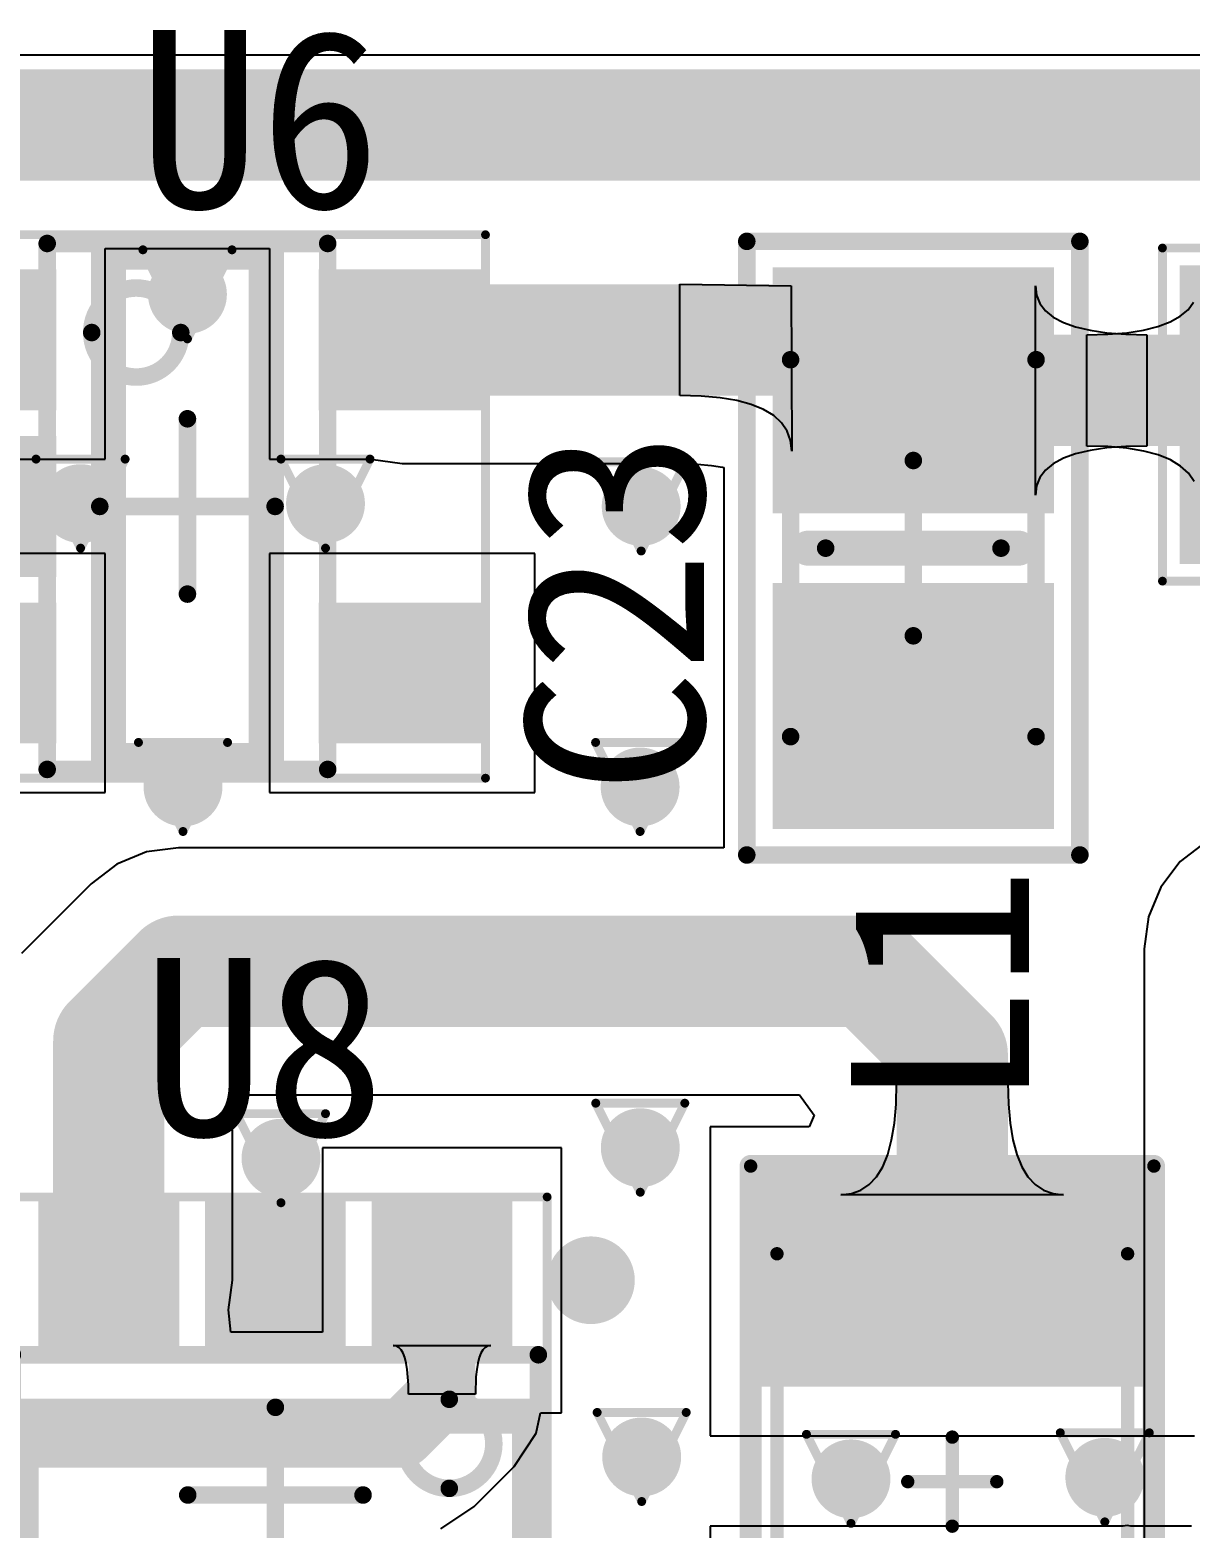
# Model space of a CAD drawing. Extents: x 75 to 173, y 40 to 188.
# Drawn here: x 113.57 to 120.19, y 168.62 to 177.16 of the extents above; entities that cross this region are included whole.
import ezdxf

# ---------------------------------------------------------------- set-up
doc = ezdxf.new("R2010")
doc.units = 0
doc.header["$MEASUREMENT"] = 0
doc.layers.get('0').update_dxf_attribs({"linetype": 'CONTINUOUS'})
for name, color, linetype in [('BottomLayer', 5, 'CONTINUOUS'), ('DRILLDRAWING', 1, 'CONTINUOUS'), ('MECHANICAL13', 56, 'CONTINUOUS'), ('MECHANICAL15', 56, 'CONTINUOUS'), ('MULTILAYER', 9, 'CONTINUOUS'), ('TopLayer', 1, 'CONTINUOUS'), ('TOPOVERLAY', 2, 'CONTINUOUS'), ('TOPPASTE', 8, 'CONTINUOUS'), ('TOPSOLDER', 216, 'CONTINUOUS'), ('ViaHoleLayer', 16, 'CONTINUOUS')]:
    doc.layers.add(name, color=color, linetype=linetype)

# ---------------------------------------------------------------- blocks, each defined once
blk = doc.blocks.new('SOT_23_5PIN_8')
at = {"layer": 'MECHANICAL13', "const_width": 0.1}
for points in [[(-0.79992, -1.500104), (-0.79992, 1.499918)], [(0.800082, 1.499918), (-0.79992, 1.499918)], [(0.800082, -1.500104), (0.800082, 1.499918)], [(0.800082, -1.500104), (-0.79992, -1.500104)]]:
    blk.add_lwpolyline(points, dxfattribs=at)
at = {"layer": 'MECHANICAL13'}
for points, const_width in [([(-0.824918, 1.499918, 1), (-0.774921, 1.499918, 1)], 0.05), ([(-0.824918, 1.499918, 1), (-0.774921, 1.499918, 1)], 0.05), ([(0.775084, 1.499918, 1), (0.825081, 1.499918, 1)], 0.05), ([(0.775084, 1.499918, 1), (0.825081, 1.499918, 1)], 0.05), ([(-0.03792, 0.991918, 1), (-0.54592, 0.991918, 1)], 0.1), ([(-0.570918, 0.991918, 1), (-0.520921, 0.991918, 1)], 0.05), ([(-0.062918, 0.991918, 1), (-0.012921, 0.991918, 1)], 0.05), ([(-0.824918, -1.500104, 1), (-0.774921, -1.500104, 1)], 0.05), ([(-0.824918, -1.500104, 1), (-0.774921, -1.500104, 1)], 0.05), ([(0.775084, -1.500104, 1), (0.825081, -1.500104, 1)], 0.05), ([(0.775084, -1.500104, 1), (0.825081, -1.500104, 1)], 0.05)]:
    blk.add_lwpolyline(points, format="xyb", close=True, dxfattribs=dict(at, const_width=const_width))
at = {"layer": 'MECHANICAL15'}
for points, const_width in [([(1.700002, 1.549999), (-1.699999, 1.549999)], 0.05), ([(-1.699999, -1.549999), (-1.699999, 1.549999)], 0.05), ([(1.700002, -1.549999), (1.700002, 1.549999)], 0.05), ([(0, -0.499999), (0, 0.500002)], 0.1), ([(0.500002, 0), (-0.499999, 0)], 0.1), ([(1.700002, -1.549999), (-1.699999, -1.549999)], 0.05)]:
    blk.add_lwpolyline(points, dxfattribs=dict(at, const_width=const_width))
for points, const_width in [([(-1.712498, 1.549999, 1), (-1.6875, 1.549999, 1)], 0.024999), ([(-1.712498, 1.549999, 1), (-1.6875, 1.549999, 1)], 0.024999), ([(1.687502, 1.549999, 1), (1.712501, 1.549999, 1)], 0.024999), ([(1.687502, 1.549999, 1), (1.712501, 1.549999, 1)], 0.024999), ([(-0.024999, 0.500002, 1), (0.024999, 0.500002, 1)], 0.05), ([(-0.524998, 0, 1), (-0.475, 0, 1)], 0.05), ([(0.475003, 0, 1), (0.525, 0, 1)], 0.05), ([(-0.024999, -0.499999, 1), (0.024999, -0.499999, 1)], 0.05), ([(-1.712498, -1.549999, 1), (-1.6875, -1.549999, 1)], 0.024999), ([(-1.712498, -1.549999, 1), (-1.6875, -1.549999, 1)], 0.024999), ([(1.687502, -1.549999, 1), (1.712501, -1.549999, 1)], 0.024999), ([(1.687502, -1.549999, 1), (1.712501, -1.549999, 1)], 0.024999)]:
    blk.add_lwpolyline(points, format="xyb", close=True, dxfattribs=dict(at, const_width=const_width))
at = {"layer": 'TOPOVERLAY'}
for points, const_width in [([(-1.099998, 1.800001, 1), (-1.35, 1.800001, 1)], 0.249999), ([(-1.412499, 1.800001, 1), (-1.287501, 1.800001, 1)], 0.124998), ([(-1.162497, 1.800001, 1), (-1.037499, 1.800001, 1)], 0.124998), ([(-0.499999, 1.45, 1), (-0.399999, 1.45, 1)], 0.1), ([(-0.499999, 1.45, 1), (-0.399999, 1.45, 1)], 0.1), ([(0.400002, 1.45, 1), (0.500002, 1.45, 1)], 0.1), ([(0.400002, 1.45, 1), (0.500002, 1.45, 1)], 0.1), ([(-0.499999, -1.45, 1), (-0.399999, -1.45, 1)], 0.1), ([(-0.499999, -1.45, 1), (-0.399999, -1.45, 1)], 0.1), ([(0.400002, -1.45, 1), (0.500002, -1.45, 1)], 0.1), ([(0.400002, -1.45, 1), (0.500002, -1.45, 1)], 0.1)]:
    blk.add_lwpolyline(points, format="xyb", close=True, dxfattribs=dict(at, const_width=const_width))
at = {"layer": 'TOPOVERLAY', "const_width": 0.2}
for points in [[(-0.449999, -1.45), (-0.449999, 1.45)], [(0.450002, 1.45), (-0.449999, 1.45)], [(0.450002, -1.45), (0.450002, 1.45)], [(0.450002, -1.45), (-0.449999, -1.45)]]:
    blk.add_lwpolyline(points, dxfattribs=at)
at = {"layer": 'TOPPASTE'}
for points in [[(-0.849998, 0.650001), (-0.849998, 1.25), (-1.599999, 0.650001), (-1.599999, 1.25)], [(1.600002, 0.650001), (1.600002, 1.25), (0.850001, 0.650001), (0.850001, 1.25)], [(-0.849998, -0.299999), (-0.849998, 0.299999), (-1.599999, -0.299999), (-1.599999, 0.299999)], [(-0.849998, -1.249997), (-0.849998, -0.649999), (-1.599999, -1.249997), (-1.599999, -0.649999)], [(1.600002, -1.249997), (1.600002, -0.649999), (0.850001, -1.249997), (0.850001, -0.649999)]]:
    blk.add_solid(points, dxfattribs=at)
at = {"layer": 'TOPSOLDER'}
for points in [[(-0.748398, 0.548401), (-0.748398, 1.3516), (-1.701599, 0.548401), (-1.701599, 1.3516)], [(1.701602, 0.548401), (1.701602, 1.3516), (0.748401, 0.548401), (0.748401, 1.3516)], [(-0.748398, -0.401599), (-0.748398, 0.401599), (-1.701599, -0.401599), (-1.701599, 0.401599)], [(-0.748398, -1.351598), (-0.748398, -0.548399), (-1.701599, -1.351598), (-1.701599, -0.548399)], [(1.701602, -1.351598), (1.701602, -0.548399), (0.748401, -1.351598), (0.748401, -0.548399)]]:
    blk.add_solid(points, dxfattribs=at)
blk = doc.blocks.new('LQM2HP_13')
at = {"layer": 'MECHANICAL13', "const_width": 0.0762}
for points in [[(1.300155, 1.000069), (-1.29983, 1.000069)], [(-1.29983, -0.999907), (-1.29983, 1.000069)], [(1.300155, -0.999907), (1.300155, 1.000069)], [(1.300155, -0.999907), (-1.29983, -0.999907)]]:
    blk.add_lwpolyline(points, dxfattribs=at)
at = {"layer": 'MECHANICAL13', "const_width": 0.0381}
for points in [[(-1.31888, 1.000069, 1), (-1.28078, 1.000069, 1)], [(-1.31888, 1.000069, 1), (-1.28078, 1.000069, 1)], [(1.281105, 1.000069, 1), (1.319205, 1.000069, 1)], [(1.281105, 1.000069, 1), (1.319205, 1.000069, 1)], [(-1.31888, -0.999907, 1), (-1.28078, -0.999907, 1)], [(-1.31888, -0.999907, 1), (-1.28078, -0.999907, 1)], [(1.281105, -0.999907, 1), (1.319205, -0.999907, 1)], [(1.281105, -0.999907, 1), (1.319205, -0.999907, 1)]]:
    blk.add_lwpolyline(points, format="xyb", close=True, dxfattribs=at)
at = {"layer": 'MECHANICAL15', "const_width": 0.0762}
for points in [[(1.799999, 1.15), (-1.799999, 1.15)], [(-1.799999, -1.15), (-1.799999, 1.15)], [(1.799999, -1.15), (1.799999, 1.15)], [(0, -0.254), (0, 0.254)], [(0.254, 0), (-0.254, 0)], [(1.799999, -1.15), (-1.799999, -1.15)]]:
    blk.add_lwpolyline(points, dxfattribs=at)
at = {"layer": 'MECHANICAL15', "const_width": 0.0381}
for points in [[(-1.819049, 1.15, 1), (-1.780949, 1.15, 1)], [(-1.819049, 1.15, 1), (-1.780949, 1.15, 1)], [(1.780949, 1.15, 1), (1.819049, 1.15, 1)], [(1.780949, 1.15, 1), (1.819049, 1.15, 1)], [(-0.01905, 0.254, 1), (0.01905, 0.254, 1)], [(-0.27305, 0, 1), (-0.23495, 0, 1)], [(0.23495, 0, 1), (0.27305, 0, 1)], [(-0.01905, -0.254, 1), (0.01905, -0.254, 1)], [(-1.819049, -1.15, 1), (-1.780949, -1.15, 1)], [(-1.819049, -1.15, 1), (-1.780949, -1.15, 1)], [(1.780949, -1.15, 1), (1.819049, -1.15, 1)], [(1.780949, -1.15, 1), (1.819049, -1.15, 1)]]:
    blk.add_lwpolyline(points, format="xyb", close=True, dxfattribs=at)
at = {"layer": 'TOPOVERLAY', "const_width": 0.127}
for points in [[(-1.799999, -1.15), (-1.799999, 1.15)], [(1.799999, 1.15), (-1.799999, 1.15)], [(1.799999, -1.15), (1.799999, 1.15)], [(1.799999, -1.15), (-1.799999, -1.15)]]:
    blk.add_lwpolyline(points, dxfattribs=at)
at = {"layer": 'TOPOVERLAY', "const_width": 0.0635}
for points in [[(-1.831749, 1.15, 1), (-1.768249, 1.15, 1)], [(-1.831749, 1.15, 1), (-1.768249, 1.15, 1)], [(1.768249, 1.15, 1), (1.831749, 1.15, 1)], [(1.768249, 1.15, 1), (1.831749, 1.15, 1)], [(-1.831749, -1.15, 1), (-1.768249, -1.15, 1)], [(-1.831749, -1.15, 1), (-1.768249, -1.15, 1)], [(1.768249, -1.15, 1), (1.831749, -1.15, 1)], [(1.768249, -1.15, 1), (1.831749, -1.15, 1)]]:
    blk.add_lwpolyline(points, format="xyb", close=True, dxfattribs=at)
at = {"layer": 'TOPPASTE'}
for points in [[(-0.643001, 1.000001), (-1.642999, 1.000001), (-0.643001, -1.000001), (-1.642999, -1.000001)], [(1.651, 1.000001), (0.635, 1.000001), (1.651, -1.000001), (0.635, -1.000001)]]:
    blk.add_solid(points, dxfattribs=at)
at = {"layer": 'TOPSOLDER'}
for points in [[(-0.541401, 1.101601), (-1.744599, 1.101601), (-0.541401, -1.101601), (-1.744599, -1.101601)], [(1.7526, 1.101601), (0.5334, 1.101601), (1.7526, -1.101601), (0.5334, -1.101601)]]:
    blk.add_solid(points, dxfattribs=at)
blk = doc.blocks.new('SOT_23_5PIN_41')
at = {"layer": 'MECHANICAL13', "const_width": 0.1}
for points in [[(-0.79992, 1.499918), (0.800082, 1.499918)], [(-0.79992, -1.500104), (-0.79992, 1.499918)], [(0.800082, -1.500104), (0.800082, 1.499918)], [(-0.79992, -1.500104), (0.800082, -1.500104)]]:
    blk.add_lwpolyline(points, dxfattribs=at)
at = {"layer": 'MECHANICAL13'}
for points, const_width in [([(-0.824918, 1.499918, 1), (-0.774921, 1.499918, 1)], 0.05), ([(-0.824918, 1.499918, 1), (-0.774921, 1.499918, 1)], 0.05), ([(0.775084, 1.499918, 1), (0.825081, 1.499918, 1)], 0.05), ([(0.775084, 1.499918, 1), (0.825081, 1.499918, 1)], 0.05), ([(-0.03792, 0.991918, 1), (-0.54592, 0.991918, 1)], 0.1), ([(-0.570918, 0.991918, 1), (-0.520921, 0.991918, 1)], 0.05), ([(-0.062918, 0.991918, 1), (-0.012921, 0.991918, 1)], 0.05), ([(-0.824918, -1.500104, 1), (-0.774921, -1.500104, 1)], 0.05), ([(-0.824918, -1.500104, 1), (-0.774921, -1.500104, 1)], 0.05), ([(0.775084, -1.500104, 1), (0.825081, -1.500104, 1)], 0.05), ([(0.775084, -1.500104, 1), (0.825081, -1.500104, 1)], 0.05)]:
    blk.add_lwpolyline(points, format="xyb", close=True, dxfattribs=dict(at, const_width=const_width))
at = {"layer": 'MECHANICAL15'}
for points, const_width in [([(-1.699999, -1.549999), (-1.699999, 1.549999)], 0.05), ([(-1.699999, 1.549999), (1.700002, 1.549999)], 0.05), ([(1.700002, -1.549999), (1.700002, 1.549999)], 0.05), ([(0, -0.499999), (0, 0.500002)], 0.1), ([(-0.499999, 0), (0.500002, 0)], 0.1), ([(-1.699999, -1.549999), (1.700002, -1.549999)], 0.05)]:
    blk.add_lwpolyline(points, dxfattribs=dict(at, const_width=const_width))
for points, const_width in [([(-1.712498, 1.549999, 1), (-1.6875, 1.549999, 1)], 0.024999), ([(-1.712498, 1.549999, 1), (-1.6875, 1.549999, 1)], 0.024999), ([(1.687502, 1.549999, 1), (1.712501, 1.549999, 1)], 0.024999), ([(1.687502, 1.549999, 1), (1.712501, 1.549999, 1)], 0.024999), ([(-0.024999, 0.500002, 1), (0.024999, 0.500002, 1)], 0.05), ([(-0.524998, 0, 1), (-0.475, 0, 1)], 0.05), ([(0.475003, 0, 1), (0.525, 0, 1)], 0.05), ([(-0.024999, -0.499999, 1), (0.024999, -0.499999, 1)], 0.05), ([(-1.712498, -1.549999, 1), (-1.6875, -1.549999, 1)], 0.024999), ([(-1.712498, -1.549999, 1), (-1.6875, -1.549999, 1)], 0.024999), ([(1.687502, -1.549999, 1), (1.712501, -1.549999, 1)], 0.024999), ([(1.687502, -1.549999, 1), (1.712501, -1.549999, 1)], 0.024999)]:
    blk.add_lwpolyline(points, format="xyb", close=True, dxfattribs=dict(at, const_width=const_width))
at = {"layer": 'TOPOVERLAY'}
for points, const_width in [([(-1.099998, 1.800001, 1), (-1.35, 1.800001, 1)], 0.249999), ([(-1.412499, 1.800001, 1), (-1.287501, 1.800001, 1)], 0.124998), ([(-1.162497, 1.800001, 1), (-1.037499, 1.800001, 1)], 0.124998), ([(-0.499999, 1.45, 1), (-0.399999, 1.45, 1)], 0.1), ([(-0.499999, 1.45, 1), (-0.399999, 1.45, 1)], 0.1), ([(0.400002, 1.45, 1), (0.500002, 1.45, 1)], 0.1), ([(0.400002, 1.45, 1), (0.500002, 1.45, 1)], 0.1), ([(-0.499999, -1.45, 1), (-0.399999, -1.45, 1)], 0.1), ([(-0.499999, -1.45, 1), (-0.399999, -1.45, 1)], 0.1), ([(0.400002, -1.45, 1), (0.500002, -1.45, 1)], 0.1), ([(0.400002, -1.45, 1), (0.500002, -1.45, 1)], 0.1)]:
    blk.add_lwpolyline(points, format="xyb", close=True, dxfattribs=dict(at, const_width=const_width))
at = {"layer": 'TOPOVERLAY', "const_width": 0.2}
for points in [[(-0.449999, 1.45), (0.450002, 1.45)], [(-0.449999, -1.45), (-0.449999, 1.45)], [(0.450002, -1.45), (0.450002, 1.45)], [(-0.449999, -1.45), (0.450002, -1.45)]]:
    blk.add_lwpolyline(points, dxfattribs=at)
at = {"layer": 'TOPPASTE'}
for points in [[(-0.849998, 0.650001), (-0.849998, 1.25), (-1.599999, 0.650001), (-1.599999, 1.25)], [(1.600002, 0.650001), (1.600002, 1.25), (0.850001, 0.650001), (0.850001, 1.25)], [(-0.849998, -0.299999), (-0.849998, 0.299999), (-1.599999, -0.299999), (-1.599999, 0.299999)], [(-0.849998, -1.249997), (-0.849998, -0.649999), (-1.599999, -1.249997), (-1.599999, -0.649999)], [(1.600002, -1.249997), (1.600002, -0.649999), (0.850001, -1.249997), (0.850001, -0.649999)]]:
    blk.add_solid(points, dxfattribs=at)
at = {"layer": 'TOPSOLDER'}
for points in [[(-0.748398, 0.548401), (-0.748398, 1.3516), (-1.701599, 0.548401), (-1.701599, 1.3516)], [(1.701602, 0.548401), (1.701602, 1.3516), (0.748401, 0.548401), (0.748401, 1.3516)], [(-0.748398, -0.401599), (-0.748398, 0.401599), (-1.701599, -0.401599), (-1.701599, 0.401599)], [(-0.748398, -1.351598), (-0.748398, -0.548399), (-1.701599, -1.351598), (-1.701599, -0.548399)], [(1.701602, -1.351598), (1.701602, -0.548399), (0.748401, -1.351598), (0.748401, -0.548399)]]:
    blk.add_solid(points, dxfattribs=at)
blk = doc.blocks.new('FB_85')
at = {"layer": 'MECHANICAL13', "const_width": 0.0254}
for points in [[(-0.999785, -0.749889), (-0.999785, 0.750133)], [(-0.999785, 0.750133), (1.000191, 0.750133)], [(1.000191, -0.749889), (1.000191, 0.750133)], [(-0.999785, -0.749889), (1.000191, -0.749889)]]:
    blk.add_lwpolyline(points, dxfattribs=at)
at = {"layer": 'MECHANICAL13', "const_width": 0.0127}
for points in [[(-1.006135, 0.750133, 1), (-0.993435, 0.750133, 1)], [(-1.006135, 0.750133, 1), (-0.993435, 0.750133, 1)], [(0.993841, 0.750133, 1), (1.006541, 0.750133, 1)], [(0.993841, 0.750133, 1), (1.006541, 0.750133, 1)], [(-1.006135, -0.749889, 1), (-0.993435, -0.749889, 1)], [(-1.006135, -0.749889, 1), (-0.993435, -0.749889, 1)], [(0.993841, -0.749889, 1), (1.006541, -0.749889, 1)], [(0.993841, -0.749889, 1), (1.006541, -0.749889, 1)]]:
    blk.add_lwpolyline(points, format="xyb", close=True, dxfattribs=at)
at = {"layer": 'MECHANICAL15'}
for points, const_width in [([(-1.5, -0.950001), (-1.5, 0.950001)], 0.05), ([(-1.5, 0.950001), (1.5, 0.950001)], 0.05), ([(1.5, -0.950001), (1.5, 0.950001)], 0.05), ([(0, -0.450002), (0, 0.449999)], 0.1), ([(-0.450002, 0), (0.449999, 0)], 0.1), ([(-1.5, -0.950001), (1.5, -0.950001)], 0.05)]:
    blk.add_lwpolyline(points, dxfattribs=dict(at, const_width=const_width))
for points, const_width in [([(-1.512499, 0.950001, 1), (-1.4875, 0.950001, 1)], 0.024999), ([(-1.512499, 0.950001, 1), (-1.4875, 0.950001, 1)], 0.024999), ([(1.4875, 0.950001, 1), (1.512499, 0.950001, 1)], 0.024999), ([(1.4875, 0.950001, 1), (1.512499, 0.950001, 1)], 0.024999), ([(-0.024999, 0.449999, 1), (0.024999, 0.449999, 1)], 0.05), ([(-0.475, 0, 1), (-0.425003, 0, 1)], 0.05), ([(0.425, 0, 1), (0.474998, 0, 1)], 0.05), ([(-0.024999, -0.450002, 1), (0.024999, -0.450002, 1)], 0.05), ([(-1.512499, -0.950001, 1), (-1.4875, -0.950001, 1)], 0.024999), ([(-1.512499, -0.950001, 1), (-1.4875, -0.950001, 1)], 0.024999), ([(1.4875, -0.950001, 1), (1.512499, -0.950001, 1)], 0.024999), ([(1.4875, -0.950001, 1), (1.512499, -0.950001, 1)], 0.024999)]:
    blk.add_lwpolyline(points, format="xyb", close=True, dxfattribs=dict(at, const_width=const_width))
at = {"layer": 'TOPOVERLAY', "const_width": 0.127}
blk.add_lwpolyline([(0, -0.635), (0, 0.635)], dxfattribs=at)
at = {"layer": 'TOPOVERLAY', "const_width": 0.0635}
for points in [[(-0.03175, 0.635, 1), (0.03175, 0.635, 1)], [(-0.03175, -0.635, 1), (0.03175, -0.635, 1)]]:
    blk.add_lwpolyline(points, format="xyb", close=True, dxfattribs=at)
at = {"layer": 'TOPPASTE'}
for points in [[(-0.500002, -0.749999), (-0.500002, 0.749999), (-1.3, -0.749999), (-1.3, 0.749999)], [(1.3, -0.749999), (1.3, 0.749999), (0.500002, -0.749999), (0.500002, 0.749999)]]:
    blk.add_solid(points, dxfattribs=at)
at = {"layer": 'TOPSOLDER'}
for points in [[(-0.398402, -0.851598), (-0.398402, 0.851598), (-1.4016, -0.851598), (-1.4016, 0.851598)], [(1.4016, -0.851598), (1.4016, 0.851598), (0.398402, -0.851598), (0.398402, 0.851598)]]:
    blk.add_solid(points, dxfattribs=at)
blk = doc.blocks.new('C0805_110')
at = {"layer": 'MECHANICAL13', "const_width": 0.1}
for points in [[(1.075002, 0.700004), (-1.074999, 0.700004)], [(-1.074999, -0.699996), (-1.074999, 0.700004)], [(1.075002, -0.699996), (1.075002, 0.700004)], [(1.075002, -0.699996), (-1.074999, -0.699996)]]:
    blk.add_lwpolyline(points, dxfattribs=at)
at = {"layer": 'MECHANICAL13', "const_width": 0.05}
for points in [[(-1.099998, 0.700004, 1), (-1.05, 0.700004, 1)], [(-1.099998, 0.700004, 1), (-1.05, 0.700004, 1)], [(1.050003, 0.700004, 1), (1.1, 0.700004, 1)], [(1.050003, 0.700004, 1), (1.1, 0.700004, 1)], [(-1.099998, -0.699996, 1), (-1.05, -0.699996, 1)], [(-1.099998, -0.699996, 1), (-1.05, -0.699996, 1)], [(1.050003, -0.699996, 1), (1.1, -0.699996, 1)], [(1.050003, -0.699996, 1), (1.1, -0.699996, 1)]]:
    blk.add_lwpolyline(points, format="xyb", close=True, dxfattribs=at)
at = {"layer": 'MECHANICAL15', "const_width": 0.1}
for points in [[(1.750002, 0.950003), (-1.749999, 0.950003)], [(-1.749999, -0.949996), (-1.749999, 0.950003)], [(1.750002, -0.949996), (1.750002, 0.950003)], [(0.000003, -0.499996), (0.000003, 0.500004)], [(0.500002, 0.000003), (-0.499999, 0.000003)], [(1.750002, -0.949996), (-1.749999, -0.949996)]]:
    blk.add_lwpolyline(points, dxfattribs=at)
at = {"layer": 'MECHANICAL15', "const_width": 0.05}
for points in [[(-1.774998, 0.950003, 1), (-1.725, 0.950003, 1)], [(-1.774998, 0.950003, 1), (-1.725, 0.950003, 1)], [(1.725003, 0.950003, 1), (1.775, 0.950003, 1)], [(1.725003, 0.950003, 1), (1.775, 0.950003, 1)], [(-0.024996, 0.500004, 1), (0.025001, 0.500004, 1)], [(-0.524998, 0.000003, 1), (-0.475, 0.000003, 1)], [(0.475003, 0.000003, 1), (0.525, 0.000003, 1)], [(-0.024996, -0.499996, 1), (0.025001, -0.499996, 1)], [(-1.774998, -0.949996, 1), (-1.725, -0.949996, 1)], [(-1.774998, -0.949996, 1), (-1.725, -0.949996, 1)], [(1.725003, -0.949996, 1), (1.775, -0.949996, 1)], [(1.725003, -0.949996, 1), (1.775, -0.949996, 1)]]:
    blk.add_lwpolyline(points, format="xyb", close=True, dxfattribs=at)
at = {"layer": 'TOPOVERLAY', "const_width": 0.2}
blk.add_lwpolyline([(0, -0.599999), (0, 0.599999)], dxfattribs=at)
at = {"layer": 'TOPOVERLAY', "const_width": 0.1}
for points in [[(-0.05, 0.599999, 1), (0.05, 0.599999, 1)], [(-0.05, -0.599999, 1), (0.05, -0.599999, 1)]]:
    blk.add_lwpolyline(points, format="xyb", close=True, dxfattribs=at)
at = {"layer": 'TOPPASTE'}
for points in [[(-0.299999, -0.699996), (-0.299999, 0.700001), (-1.499997, -0.699996), (-1.499997, 0.700001)], [(1.5, -0.699996), (1.5, 0.700001), (0.300002, -0.699996), (0.300002, 0.700001)]]:
    blk.add_solid(points, dxfattribs=at)
at = {"layer": 'TOPSOLDER'}
for points in [[(-0.198399, -0.801596), (-0.198399, 0.801601), (-1.601597, -0.801596), (-1.601597, 0.801601)], [(1.6016, -0.801596), (1.6016, 0.801601), (0.198402, -0.801596), (0.198402, 0.801601)]]:
    blk.add_solid(points, dxfattribs=at)

msp = doc.modelspace()

# ---------------------------------------------------------------- linework, layer by layer
at = {"layer": 'BottomLayer'}
for p, q in [((94.57074, 177.01927), (143.42228, 177.01928)), ((120.28059, 172.52876), (120.13468, 172.4168)), ((120.13468, 172.4168), (120.02272, 172.27088)), ((120.02272, 172.27088), (119.95233, 172.10097)), ((119.95233, 172.10097), (119.92833, 171.91862)), ((119.92833, 171.91862), (119.92833, 171.35982)), ((119.92833, 171.35982), (119.92833, 157.34852))]:
    msp.add_line(p, q, dxfattribs=at)
at = {"layer": 'BottomLayer', "const_width": 0.225}
for points in [[(114.35916, 175.65242, 1), (114.58415, 175.65242, 1)], [(113.74956, 174.45862, 1), (113.97455, 174.45862, 1)], [(115.14656, 174.45862, 1), (115.37155, 174.45862, 1)], [(116.94706, 174.44262, 1), (117.17206, 174.44262, 1)], [(114.33376, 172.84242, 1), (114.55875, 172.84242, 1)], [(116.94101, 172.84242, 1), (117.166, 172.84242, 1)], [(116.94194, 170.78482, 1), (117.16694, 170.78482, 1)], [(114.89256, 170.72482, 1), (115.11755, 170.72482, 1)], [(116.94996, 169.02074, 1), (117.17495, 169.02074, 1)], [(118.14376, 168.89602, 1), (118.36875, 168.89602, 1)], [(119.59156, 168.90468, 1), (119.81655, 168.90468, 1)]]:
    msp.add_lwpolyline(points, format="xyb", close=True, dxfattribs=at)
at = {"layer": 'DRILLDRAWING', "const_width": 0.0508}
for points in [[(114.21766, 175.90642), (114.72566, 175.90642)], [(114.21766, 175.90642), (114.47166, 175.39842)], [(114.47166, 175.39842), (114.72566, 175.90642)], [(113.60806, 174.71262), (114.11606, 174.71262)], [(113.60806, 174.71262), (113.86206, 174.20462)], [(113.86206, 174.20462), (114.11606, 174.71262)], [(115.00506, 174.71262), (115.51306, 174.71262)], [(115.00506, 174.71262), (115.25906, 174.20462)], [(115.25906, 174.20462), (115.51306, 174.71262)], [(116.80556, 174.69662), (117.31356, 174.69662)], [(116.80556, 174.69662), (117.05956, 174.18862)], [(117.05956, 174.18862), (117.31356, 174.69662)], [(114.19226, 173.09642), (114.70026, 173.09642)], [(114.19226, 173.09642), (114.44626, 172.58842)], [(114.44626, 172.58842), (114.70026, 173.09642)], [(116.7995, 173.09642), (117.3075, 173.09642)], [(116.7995, 173.09642), (117.0535, 172.58842)], [(117.0535, 172.58842), (117.3075, 173.09642)], [(114.75106, 170.97882), (115.25906, 170.97882)], [(114.75106, 170.97882), (115.00506, 170.47082)], [(115.00506, 170.47082), (115.25906, 170.97882)], [(116.80044, 171.03882), (117.30844, 171.03882)], [(116.80044, 171.03882), (117.05444, 170.53082)], [(117.05444, 170.53082), (117.30844, 171.03882)], [(116.80846, 169.27474), (117.31646, 169.27474)], [(116.80846, 169.27474), (117.06246, 168.76674)], [(117.06246, 168.76674), (117.31646, 169.27474)], [(118.00226, 169.15002), (118.51026, 169.15002)], [(118.00226, 169.15002), (118.25626, 168.64202)], [(118.25626, 168.64202), (118.51026, 169.15002)], [(119.45006, 169.15868), (119.95806, 169.15868)], [(119.45006, 169.15868), (119.70406, 168.65068)], [(119.70406, 168.65068), (119.95806, 169.15868)]]:
    msp.add_lwpolyline(points, dxfattribs=at)
at = {"layer": 'DRILLDRAWING', "const_width": 0.0254}
for points in [[(114.20496, 175.90642, 1), (114.23036, 175.90642, 1)], [(114.20496, 175.90642, 1), (114.23036, 175.90642, 1)], [(114.71296, 175.90642, 1), (114.73836, 175.90642, 1)], [(114.71296, 175.90642, 1), (114.73836, 175.90642, 1)], [(114.45896, 175.39842, 1), (114.48436, 175.39842, 1)], [(114.45896, 175.39842, 1), (114.48436, 175.39842, 1)], [(113.59536, 174.71262, 1), (113.62076, 174.71262, 1)], [(113.59536, 174.71262, 1), (113.62076, 174.71262, 1)], [(114.10336, 174.71262, 1), (114.12876, 174.71262, 1)], [(114.10336, 174.71262, 1), (114.12876, 174.71262, 1)], [(114.99236, 174.71262, 1), (115.01776, 174.71262, 1)], [(114.99236, 174.71262, 1), (115.01776, 174.71262, 1)], [(115.50036, 174.71262, 1), (115.52576, 174.71262, 1)], [(115.50036, 174.71262, 1), (115.52576, 174.71262, 1)], [(116.79286, 174.69662, 1), (116.81826, 174.69662, 1)], [(116.79286, 174.69662, 1), (116.81826, 174.69662, 1)], [(117.30086, 174.69662, 1), (117.32626, 174.69662, 1)], [(117.30086, 174.69662, 1), (117.32626, 174.69662, 1)], [(113.84936, 174.20462, 1), (113.87476, 174.20462, 1)], [(113.84936, 174.20462, 1), (113.87476, 174.20462, 1)], [(115.24636, 174.20462, 1), (115.27176, 174.20462, 1)], [(115.24636, 174.20462, 1), (115.27176, 174.20462, 1)], [(117.04686, 174.18862, 1), (117.07226, 174.18862, 1)], [(117.04686, 174.18862, 1), (117.07226, 174.18862, 1)], [(114.17956, 173.09642, 1), (114.20496, 173.09642, 1)], [(114.17956, 173.09642, 1), (114.20496, 173.09642, 1)], [(114.68756, 173.09642, 1), (114.71296, 173.09642, 1)], [(114.68756, 173.09642, 1), (114.71296, 173.09642, 1)], [(116.7868, 173.09642, 1), (116.8122, 173.09642, 1)], [(116.7868, 173.09642, 1), (116.8122, 173.09642, 1)], [(117.2948, 173.09642, 1), (117.3202, 173.09642, 1)], [(117.2948, 173.09642, 1), (117.3202, 173.09642, 1)], [(114.43356, 172.58842, 1), (114.45896, 172.58842, 1)], [(114.43356, 172.58842, 1), (114.45896, 172.58842, 1)], [(117.0408, 172.58842, 1), (117.0662, 172.58842, 1)], [(117.0408, 172.58842, 1), (117.0662, 172.58842, 1)], [(114.73836, 170.97882, 1), (114.76376, 170.97882, 1)], [(114.73836, 170.97882, 1), (114.76376, 170.97882, 1)], [(115.24636, 170.97882, 1), (115.27176, 170.97882, 1)], [(115.24636, 170.97882, 1), (115.27176, 170.97882, 1)], [(116.78774, 171.03882, 1), (116.81314, 171.03882, 1)], [(116.78774, 171.03882, 1), (116.81314, 171.03882, 1)], [(117.29574, 171.03882, 1), (117.32114, 171.03882, 1)], [(117.29574, 171.03882, 1), (117.32114, 171.03882, 1)], [(114.99236, 170.47082, 1), (115.01776, 170.47082, 1)], [(114.99236, 170.47082, 1), (115.01776, 170.47082, 1)], [(117.04174, 170.53082, 1), (117.06714, 170.53082, 1)], [(117.04174, 170.53082, 1), (117.06714, 170.53082, 1)], [(116.79576, 169.27474, 1), (116.82116, 169.27474, 1)], [(116.79576, 169.27474, 1), (116.82116, 169.27474, 1)], [(117.30376, 169.27474, 1), (117.32916, 169.27474, 1)], [(117.30376, 169.27474, 1), (117.32916, 169.27474, 1)], [(117.98956, 169.15002, 1), (118.01496, 169.15002, 1)], [(117.98956, 169.15002, 1), (118.01496, 169.15002, 1)], [(118.49756, 169.15002, 1), (118.52296, 169.15002, 1)], [(118.49756, 169.15002, 1), (118.52296, 169.15002, 1)], [(119.43736, 169.15868, 1), (119.46276, 169.15868, 1)], [(119.43736, 169.15868, 1), (119.46276, 169.15868, 1)], [(119.94536, 169.15868, 1), (119.97076, 169.15868, 1)], [(119.94536, 169.15868, 1), (119.97076, 169.15868, 1)], [(117.04976, 168.76674, 1), (117.07516, 168.76674, 1)], [(117.04976, 168.76674, 1), (117.07516, 168.76674, 1)], [(118.24356, 168.64202, 1), (118.26896, 168.64202, 1)], [(118.24356, 168.64202, 1), (118.26896, 168.64202, 1)], [(119.69136, 168.65068, 1), (119.71676, 168.65068, 1)], [(119.69136, 168.65068, 1), (119.71676, 168.65068, 1)]]:
    msp.add_lwpolyline(points, format="xyb", close=True, dxfattribs=at)
at = {"layer": 'MULTILAYER', "const_width": 0.225}
for points in [[(114.35916, 175.65242, 1), (114.58415, 175.65242, 1)], [(113.74956, 174.45862, 1), (113.97455, 174.45862, 1)], [(115.14656, 174.45862, 1), (115.37155, 174.45862, 1)], [(116.94706, 174.44262, 1), (117.17206, 174.44262, 1)], [(114.33376, 172.84242, 1), (114.55875, 172.84242, 1)], [(116.94101, 172.84242, 1), (117.166, 172.84242, 1)], [(116.94194, 170.78482, 1), (117.16694, 170.78482, 1)], [(114.89256, 170.72482, 1), (115.11755, 170.72482, 1)], [(116.94996, 169.02074, 1), (117.17495, 169.02074, 1)], [(118.14376, 168.89602, 1), (118.36875, 168.89602, 1)], [(119.59156, 168.90468, 1), (119.81655, 168.90468, 1)]]:
    msp.add_lwpolyline(points, format="xyb", close=True, dxfattribs=at)
at = {"layer": 'TopLayer'}
for p, q in [((114.00252, 174.71162), (114.00252, 175.91309)), ((114.00252, 175.91309), (114.94052, 175.91309)), ((114.94052, 175.91309), (114.94052, 174.71162)), ((117.27991, 175.07512), (117.27991, 175.71012)), ((117.27991, 175.71012), (117.91491, 175.70157)), ((117.91491, 175.70157), (117.91796, 174.75762)), ((119.30881, 174.50767), (119.30881, 175.70157)), ((119.30881, 175.70157), (119.31516, 175.64847)), ((119.31516, 175.64847), (119.33421, 175.60097)), ((119.33421, 175.60097), (119.36596, 175.55905)), ((120.17875, 175.56493), (120.2105, 175.60865)), ((119.36596, 175.55905), (119.41041, 175.52272)), ((119.41041, 175.52272), (119.46756, 175.49198)), ((120.07715, 175.49498), (120.1343, 175.52704)), ((120.1343, 175.52704), (120.17875, 175.56493)), ((119.46756, 175.49198), (119.53741, 175.46683)), ((119.53741, 175.46683), (119.61996, 175.44727)), ((119.61996, 175.44727), (119.71521, 175.4333)), ((119.71521, 175.4333), (119.82316, 175.42491)), ((119.72155, 175.42503), (119.8295, 175.43378)), ((119.8295, 175.43378), (119.92475, 175.44835)), ((119.92475, 175.44835), (120.0073, 175.46875)), ((120.0073, 175.46875), (120.07715, 175.49498)), ((119.6009, 175.42212), (119.72155, 175.42503)), ((119.6009, 174.78712), (119.6009, 175.42212)), ((119.82316, 175.42491), (119.94381, 175.42212)), ((119.94381, 175.42212), (119.94381, 174.78712)), ((117.40095, 175.07195), (117.27991, 175.07512)), ((117.50928, 175.06242), (117.40095, 175.07195)), ((117.60488, 175.04655), (117.50928, 175.06242)), ((117.68777, 175.02432), (117.60488, 175.04655)), ((117.75793, 174.99575), (117.68777, 175.02432)), ((117.81538, 174.96082), (117.75793, 174.99575)), ((117.8601, 174.91955), (117.81538, 174.96082)), ((117.89211, 174.87192), (117.8601, 174.91955)), ((117.91139, 174.81795), (117.89211, 174.87192)), ((117.91796, 174.75762), (117.91139, 174.81795)), ((119.61996, 174.76197), (119.53741, 174.74241)), ((119.72199, 174.78394), (119.6009, 174.78712)), ((119.71521, 174.77594), (119.61996, 174.76197)), ((119.82316, 174.78433), (119.71521, 174.77594)), ((119.83035, 174.77442), (119.72199, 174.78394)), ((119.94381, 174.78712), (119.82316, 174.78433)), ((119.92598, 174.75854), (119.83035, 174.77442)), ((120.00888, 174.73632), (119.92598, 174.75854)), ((113.42523, 174.71162), (114.00252, 174.71162)), ((114.94052, 174.71162), (115.5178, 174.71162)), ((115.5178, 174.71162), (115.69652, 174.68809)), ((115.69652, 174.68809), (117.26396, 174.68809)), ((117.26396, 174.68809), (117.26972, 174.68679)), ((117.26972, 174.68679), (117.37881, 174.68393)), ((117.37881, 174.68393), (117.46038, 174.67676)), ((117.46038, 174.67676), (117.52255, 174.66643)), ((117.52255, 174.66643), (117.53086, 174.66421)), ((117.53086, 174.66421), (117.53086, 174.12362)), ((119.41041, 174.68652), (119.36596, 174.65019)), ((119.46756, 174.71726), (119.41041, 174.68652)), ((119.53741, 174.74241), (119.46756, 174.71726)), ((120.07905, 174.70774), (120.00888, 174.73632)), ((120.13649, 174.67282), (120.07905, 174.70774)), ((120.1812, 174.63154), (120.13649, 174.67282)), ((119.33421, 174.60827), (119.31516, 174.56076)), ((119.36596, 174.65019), (119.33421, 174.60827)), ((120.21318, 174.58392), (120.1812, 174.63154)), ((119.31516, 174.56076), (119.30881, 174.50767)), ((114.00252, 174.17362), (113.42523, 174.17362)), ((114.00252, 172.81162), (114.00252, 174.17362)), ((116.45252, 174.17362), (114.94052, 174.17362)), ((114.94052, 174.17362), (114.94052, 172.81162)), ((116.45252, 172.81162), (116.45252, 174.17362)), ((117.53086, 174.12362), (117.53086, 172.49615)), ((113.42523, 172.81162), (114.00252, 172.81162)), ((114.94052, 172.81162), (116.45252, 172.81162)), ((114.23851, 172.47214), (114.06859, 172.40176)), ((114.42086, 172.49615), (114.23851, 172.47214)), ((117.53086, 172.49615), (114.42086, 172.49615)), ((114.06859, 172.40176), (113.92268, 172.2898)), ((113.92268, 172.2898), (113.52501, 171.89212)), ((114.72771, 170.02882), (114.72771, 171.08709)), ((114.72771, 171.08709), (117.96208, 171.08709)), ((117.96208, 171.08709), (118.04686, 170.97105)), ((118.5133, 171.03374), (118.51648, 171.15497)), ((118.51648, 171.15497), (119.15148, 171.15497)), ((119.15148, 171.15497), (119.15465, 171.03374)), ((118.50378, 170.92528), (118.5133, 171.03374)), ((119.15465, 171.03374), (119.16418, 170.92528)), ((118.01778, 170.90402), (117.45298, 170.90402)), ((117.45298, 170.90402), (117.45298, 169.14202)), ((118.04686, 170.97105), (118.01778, 170.90402)), ((118.4879, 170.82957), (118.50378, 170.92528)), ((119.16418, 170.92528), (119.18005, 170.82957)), ((118.46568, 170.74662), (118.4879, 170.82957)), ((119.18005, 170.82957), (119.20228, 170.74662)), ((116.60418, 170.78482), (115.24218, 170.78482)), ((115.24218, 170.78482), (115.24218, 169.73272)), ((116.60418, 169.27282), (116.60418, 170.78482)), ((118.4371, 170.67644), (118.46568, 170.74662)), ((119.20228, 170.74662), (119.23085, 170.67644)), ((118.40218, 170.61901), (118.4371, 170.67644)), ((119.23085, 170.67644), (119.26578, 170.61901)), ((118.31328, 170.54245), (118.3609, 170.57435)), ((118.3609, 170.57435), (118.40218, 170.61901)), ((119.26578, 170.61901), (119.30705, 170.57435)), ((119.30705, 170.57435), (119.35468, 170.54245)), ((118.19898, 170.51692), (118.2593, 170.52331)), ((119.46898, 170.51692), (118.19898, 170.51692)), ((118.2593, 170.52331), (118.31328, 170.54245)), ((119.35468, 170.54245), (119.40865, 170.52331)), ((119.40865, 170.52331), (119.46898, 170.51692)), ((114.70545, 169.85972), (114.72771, 170.02882)), ((114.71943, 169.73272), (114.70545, 169.85972)), ((115.24218, 169.73272), (114.71943, 169.73272)), ((115.66161, 169.65409), (115.64493, 169.65687)), ((115.64493, 169.65687), (116.20143, 169.65687)), ((115.67652, 169.64574), (115.66161, 169.65409)), ((115.68968, 169.63183), (115.67652, 169.64574)), ((115.70109, 169.61235), (115.68968, 169.63183)), ((116.15668, 169.63183), (116.14527, 169.61235)), ((116.16984, 169.64574), (116.15668, 169.63183)), ((116.18475, 169.65409), (116.16984, 169.64574)), ((116.20143, 169.65687), (116.18475, 169.65409)), ((115.71074, 169.58731), (115.70109, 169.61235)), ((115.71864, 169.5567), (115.71074, 169.58731)), ((115.72478, 169.52053), (115.71864, 169.5567)), ((116.12772, 169.5567), (116.12158, 169.52053)), ((116.13562, 169.58731), (116.12772, 169.5567)), ((116.14527, 169.61235), (116.13562, 169.58731)), ((115.7318, 169.43149), (115.72478, 169.52053)), ((116.11719, 169.47879), (116.11368, 169.37862)), ((116.12158, 169.52053), (116.11719, 169.47879)), ((115.73268, 169.37862), (115.7318, 169.43149)), ((116.11368, 169.37862), (115.73268, 169.37862)), ((116.46152, 169.15563), (116.48483, 169.27282)), ((116.48483, 169.27282), (116.60418, 169.27282)), ((116.33521, 168.96659), (116.46152, 169.15563)), ((117.45298, 169.14202), (120.21498, 169.14202)), ((116.10661, 168.73799), (116.33521, 168.96659)), ((115.91757, 168.61168), (116.10661, 168.73799)), ((119.80873, 168.62602), (117.45298, 168.62602)), ((117.45298, 168.62602), (117.45298, 166.84802)), ((119.83093, 168.63044), (119.80873, 168.62602)), ((119.85314, 168.62602), (119.83093, 168.63044)), ((120.19786, 168.62602), (119.85314, 168.62602))]:
    msp.add_line(p, q, dxfattribs=at)
for points, const_width in [([(112.10946, 176.61762), (140.32886, 176.61762)], 0.635), ([(115.69652, 175.39262), (118.22386, 175.39262)], 0.635), ([(118.22386, 175.39262), (118.51186, 175.10462)], 0.635), ([(118.51186, 175.10462), (118.61186, 175.10462)], 0.635), ([(118.61186, 175.10462), (120.55035, 175.10462)], 0.635), ([(114.02318, 171.39395), (114.42086, 171.79162)], 0.635), ([(114.42086, 171.79162), (118.35786, 171.79162)], 0.635), ([(118.35786, 171.79162), (118.83398, 171.3155)], 0.635), ([(114.02318, 170.02882), (114.02318, 171.39395)], 0.635), ([(118.83398, 170.02302), (118.83398, 171.3155)], 0.635), ([(118.71573, 170.14127), (118.83398, 170.02302)], 0.635), ([(115.92318, 169.37862), (115.92318, 170.02882)], 0.381), ([(115.69458, 169.15002), (115.92318, 169.37862)], 0.381), ([(112.49732, 169.15002), (115.69458, 169.15002)], 0.381)]:
    msp.add_lwpolyline(points, dxfattribs=dict(at, const_width=const_width))
for points, const_width in [([(114.35916, 175.65242, 1), (114.58415, 175.65242, 1)], 0.225), ([(115.53777, 175.39262, 1), (115.85527, 175.39262, 1)], 0.3175), ([(118.06511, 175.39262, 1), (118.38261, 175.39262, 1)], 0.3175), ([(118.06511, 175.39262, 1), (118.38261, 175.39262, 1)], 0.3175), ([(118.35311, 175.10462, 1), (118.67061, 175.10462, 1)], 0.3175), ([(118.35311, 175.10462, 1), (118.67061, 175.10462, 1)], 0.3175), ([(118.45311, 175.10462, 1), (118.77061, 175.10462, 1)], 0.3175), ([(118.45311, 175.10462, 1), (118.77061, 175.10462, 1)], 0.3175), ([(113.74956, 174.45862, 1), (113.97455, 174.45862, 1)], 0.225), ([(115.14656, 174.45862, 1), (115.37155, 174.45862, 1)], 0.225), ([(116.94706, 174.44262, 1), (117.17206, 174.44262, 1)], 0.225), ([(114.33376, 172.84242, 1), (114.55875, 172.84242, 1)], 0.225), ([(116.94101, 172.84242, 1), (117.166, 172.84242, 1)], 0.225), ([(114.26211, 171.79162, 1), (114.57961, 171.79162, 1)], 0.3175), ([(114.26211, 171.79162, 1), (114.57961, 171.79162, 1)], 0.3175), ([(118.19911, 171.79162, 1), (118.51661, 171.79162, 1)], 0.3175), ([(118.19911, 171.79162, 1), (118.51661, 171.79162, 1)], 0.3175), ([(113.86443, 171.39395, 1), (114.18193, 171.39395, 1)], 0.3175), ([(113.86443, 171.39395, 1), (114.18193, 171.39395, 1)], 0.3175), ([(118.67523, 171.3155, 1), (118.99273, 171.3155, 1)], 0.3175), ([(118.67523, 171.3155, 1), (118.99273, 171.3155, 1)], 0.3175), ([(116.94194, 170.78482, 1), (117.16694, 170.78482, 1)], 0.225), ([(114.89256, 170.72482, 1), (115.11755, 170.72482, 1)], 0.225), ([(118.55698, 170.14127, 1), (118.87448, 170.14127, 1)], 0.3175), ([(113.86443, 170.02882, 1), (114.18193, 170.02882, 1)], 0.3175), ([(118.67523, 170.02302, 1), (118.99273, 170.02302, 1)], 0.3175), ([(118.67523, 170.02302, 1), (118.99273, 170.02302, 1)], 0.3175), ([(115.82793, 170.02882, 1), (116.01843, 170.02882, 1)], 0.1905), ([(115.82793, 169.37862, 1), (116.01843, 169.37862, 1)], 0.1905), ([(115.82793, 169.37862, 1), (116.01843, 169.37862, 1)], 0.1905), ([(115.59933, 169.15002, 1), (115.78983, 169.15002, 1)], 0.1905), ([(115.59933, 169.15002, 1), (115.78983, 169.15002, 1)], 0.1905), ([(116.94996, 169.02074, 1), (117.17495, 169.02074, 1)], 0.225), ([(118.14376, 168.89602, 1), (118.36875, 168.89602, 1)], 0.225), ([(119.59156, 168.90468, 1), (119.81655, 168.90468, 1)], 0.225)]:
    msp.add_lwpolyline(points, format="xyb", close=True, dxfattribs=dict(at, const_width=const_width))
at = {"layer": 'ViaHoleLayer', "const_width": 0.1}
for points in [[(114.42166, 175.65242, 1), (114.52166, 175.65242, 1)], [(113.81206, 174.45862, 1), (113.91206, 174.45862, 1)], [(115.20906, 174.45862, 1), (115.30906, 174.45862, 1)], [(117.00956, 174.44262, 1), (117.10956, 174.44262, 1)], [(114.39626, 172.84242, 1), (114.49626, 172.84242, 1)], [(117.0035, 172.84242, 1), (117.1035, 172.84242, 1)], [(114.95506, 170.72482, 1), (115.05506, 170.72482, 1)], [(117.00444, 170.78482, 1), (117.10444, 170.78482, 1)], [(117.01246, 169.02074, 1), (117.11246, 169.02074, 1)], [(118.20626, 168.89602, 1), (118.30626, 168.89602, 1)], [(119.65406, 168.90468, 1), (119.75406, 168.90468, 1)]]:
    msp.add_lwpolyline(points, format="xyb", close=True, dxfattribs=at)

# ---------------------------------------------------------------- block references
for name, p in [('SOT_23_5PIN_41', (114.47152, 174.44262)), ('FB_85', (121.53286, 174.96662))]:
    msp.add_blockref(name, p)
at = {"rotation": 270}
for name, p in [('C0805_110', (118.61186, 174.20462)), ('LQM2HP_13', (118.83398, 168.88002)), ('SOT_23_5PIN_8', (114.97318, 168.80382))]:
    msp.add_blockref(name, p, dxfattribs=at)

# ---------------------------------------------------------------- texts
at = {"layer": 'TOPOVERLAY'}
for s, p in [('U6', (114.19226, 176.14442)), ('U8', (114.21766, 170.85182))]:
    msp.add_text(s, height=1.016, dxfattribs=at).set_placement(p)
for s, p in [('C23', (117.41806, 172.80542)), ('L1', (119.27226, 171.00422))]:
    msp.add_text(s, height=1.016, rotation=90, dxfattribs=at).set_placement(p)

doc.saveas('drawing.dxf')
